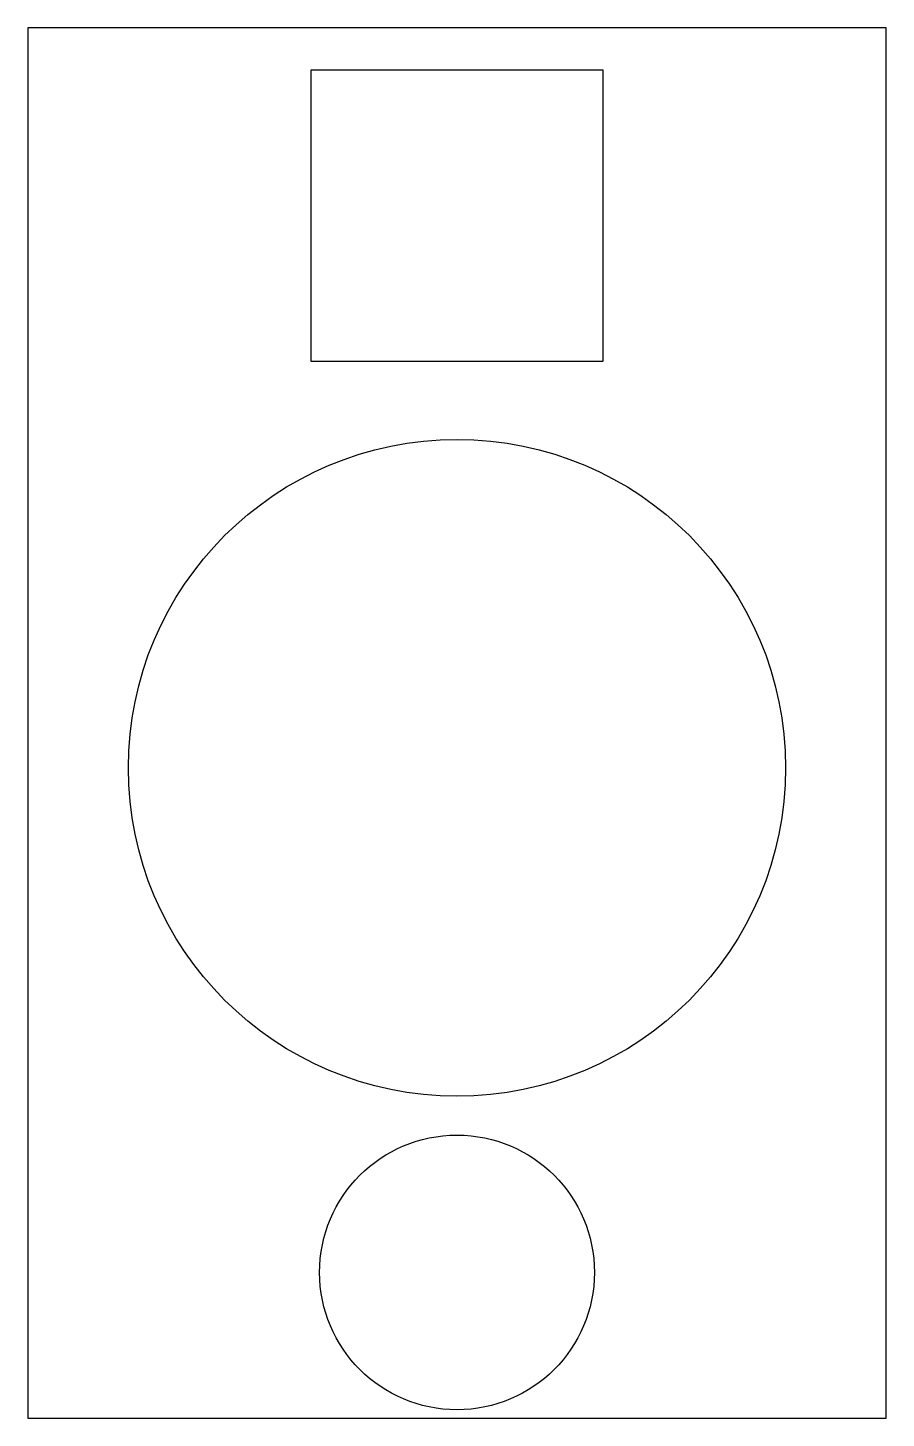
# Model space of a CAD drawing. Header units: millimetres. Extents: x -318 to -12, y 12 to 508.
import ezdxf

# ---------------------------------------------------------------- set-up
doc = ezdxf.new("R2010")
doc.units = ezdxf.units.MM
doc.layers.get('0').update_dxf_attribs({"linetype": 'CONTINUOUS'})

msp = doc.modelspace()

# ---------------------------------------------------------------- linework, layer by layer
for points in [[(-12, 12), (-12, 508), (-318, 508), (-318, 12)], [(-217, 493), (-113, 493), (-113, 389), (-217, 389)]]:
    msp.add_lwpolyline(points, close=True)
for centre, radius in [((-165, 244), 117.15), ((-165, 64), 48.99)]:
    msp.add_circle(centre, radius)

doc.saveas('drawing.dxf')
